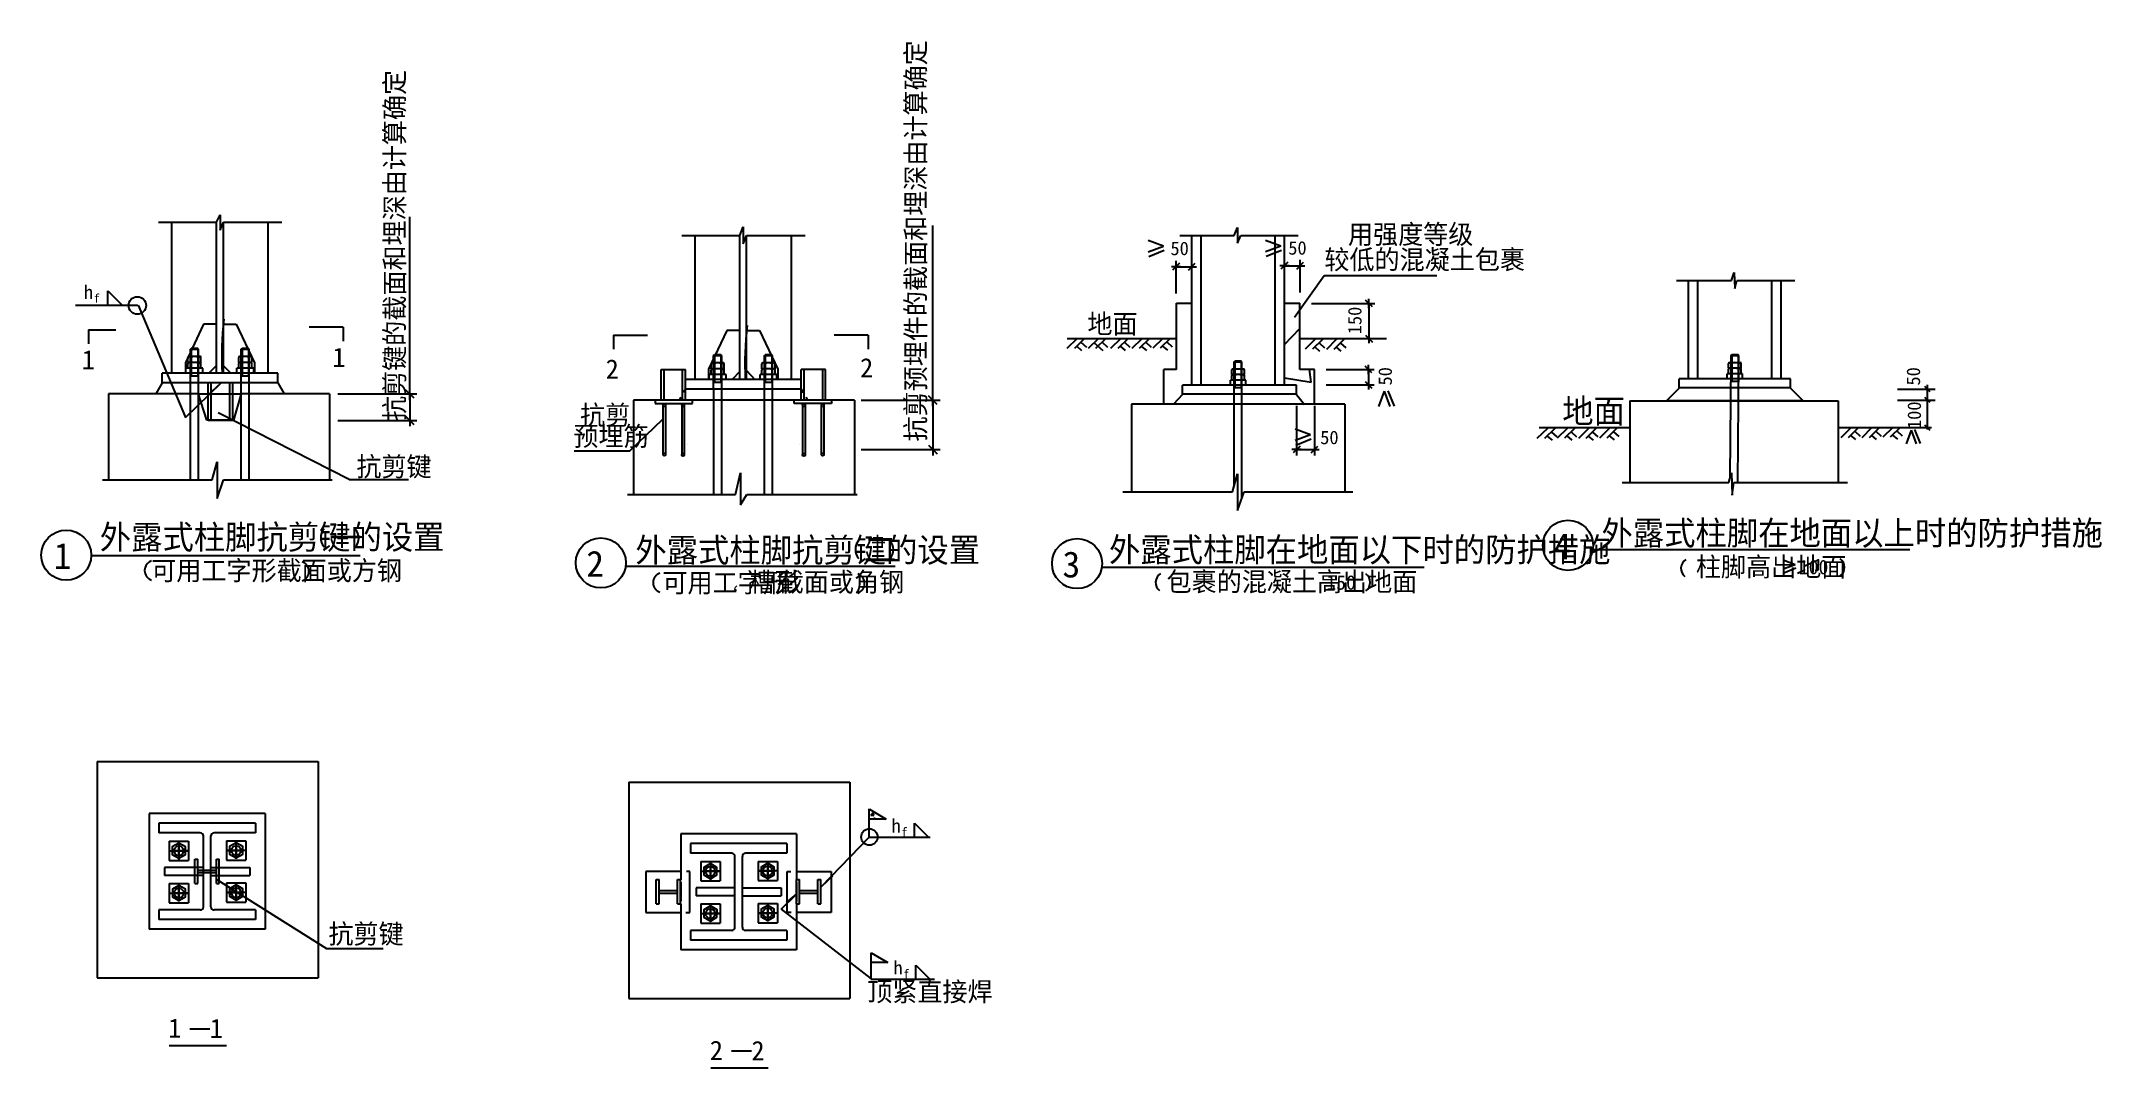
# Model space of a CAD drawing. Header units: metres. Extents: x -786 to 9898, y 6842 to 12164.
import ezdxf

# ---------------------------------------------------------------- set-up
doc = ezdxf.new("R2010")
doc.units = ezdxf.units.M
for name, color, linetype in [('BOR', 3, 'Continuous'), ('FRAMING', 2, 'Continuous'), ('HIDDEN', 3, 'Continuous'), ('Z', 4, 'Continuous')]:
    doc.layers.add(name, color=color, linetype=linetype)

# ---------------------------------------------------------------- blocks, each defined once
blk = doc.blocks.new('CC')
blk.add_line((-24.24, 0), (24.24, 0))
at = {"layer": 'FRAMING', "color": 6}
blk.add_line((-17.83, -17.83), (17.83, 17.83), dxfattribs=at)
blk = doc.blocks.new('LS')
for p, q in [((0.03, 45.45), (0.03, -38.92)), ((0.03, -49.37), (0.03, 18.78)), ((-43.41, -0.1), (40.97, -0.1)), ((45.9, -0.1), (-40.43, -0.1))]:
    blk.add_line(p, q)
at = {"layer": 'FRAMING'}
for p, q in [((-49.97, 49.9), (-49.97, -50.1)), ((50.03, 49.9), (-49.97, 49.9)), ((50.03, 49.9), (50.03, -50.1)), ((50.03, -50.1), (-49.97, -50.1))]:
    blk.add_line(p, q, dxfattribs=at)
blk.add_lwpolyline([(-38.75, -0.03), (-19.18, -34.1), (20.11, -34.2), (39.83, -0.22), (20.26, 33.85), (-19.02, 33.95)], close=True, dxfattribs=at)
blk.add_circle((0.03, -0.1), 25, dxfattribs=at)

msp = doc.modelspace()

# ---------------------------------------------------------------- hatches: boundary and pattern name
h = msp.add_hatch()
h.set_pattern_fill('AR-CONC', scale=10)
h.paths.add_polyline_path([(2709, 10302.52), (2709, 10357.76), (2708.85, 10357.76), (2708.85, 10359.52), (2562.13, 10359.52), (2529.29, 10302.52)])
h.paths.add_polyline_path([(2972.62, 10302.52), (2972.62, 10357.76), (2972.43, 10357.76), (2972.43, 10359.52), (2750.68, 10359.52), (2750.68, 10302.52)])
h.paths.add_polyline_path([(3195.7, 10302.52), (3162.87, 10359.52), (3014.12, 10359.52), (3014.12, 10302.52)])
h = msp.add_hatch()
h.set_pattern_fill('AR-CONC', scale=12.5)
h.paths.add_polyline_path([(5763.57, 10281.31), (5722.22, 10333.21), (5439.87, 10333.21), (5439.87, 10281.31)])
h.paths.add_polyline_path([(5399.87, 10281.31), (5399.87, 10333.21), (5131.71, 10333.21), (5084.57, 10281.31)])
at = {"layer": 'FRAMING'}
h = msp.add_hatch(dxfattribs=at)
h.set_pattern_fill('AR-CONC', scale=62.5)
h.paths.add_polyline_path([(-12, 10335.23), (-12, 10392.24), (-158.87, 10392.24), (-191.71, 10335.23)])
h.paths.add_polyline_path([(29.69, 10335.23), (80.23, 10335.23), (80.23, 10392.24), (29.69, 10392.24)])
h.paths.add_polyline_path([(70.62, 10231.24), (80.23, 10231.24), (80.23, 10335.23), (29.69, 10335.23), (29.69, 10296.68)])
h.paths.add_polyline_path([(251.62, 10287.21), (251.62, 10335.23), (206.02, 10335.23), (206.02, 10231.24), (216.85, 10231.24)])
h.paths.add_polyline_path([(206.02, 10392.24), (206.02, 10335.23), (251.62, 10335.23), (251.62, 10392.24)])
h.paths.add_polyline_path([(474.7, 10335.23), (441.87, 10392.24), (293.12, 10392.24), (293.12, 10335.23)])
h = msp.add_hatch(dxfattribs=at)
h.set_pattern_fill('AR-CONC', scale=62.5)
h.paths.add_polyline_path([(2700.85, 10302.52), (2700.85, 10359.52), (2553.97, 10359.52), (2521.14, 10302.52)])
h.paths.add_polyline_path([(2742.53, 10302.52), (2793.08, 10302.52), (2793.08, 10359.52), (2742.53, 10359.52)])
h.paths.add_polyline_path([(2742.53, 10229.61), (2771.38, 10198.52), (2793.08, 10198.52), (2793.08, 10302.52), (2742.53, 10302.52)])
h.paths.add_polyline_path([(2918.87, 10198.52), (2940.57, 10198.52), (2964.47, 10224.27), (2964.47, 10302.52), (2918.87, 10302.52)])
h.paths.add_polyline_path([(2918.87, 10359.52), (2918.87, 10302.52), (2964.47, 10302.52), (2964.47, 10359.52)])
h.paths.add_polyline_path([(3187.55, 10302.52), (3154.72, 10359.52), (3005.97, 10359.52), (3005.97, 10302.52)])
at = {"layer": 'Z'}
h = msp.add_hatch(dxfattribs=at)
h.set_pattern_fill('AR-CONC', scale=12.5)
h.paths.add_polyline_path([(5179.85, 10804.77), (5099.85, 10804.77), (5099.85, 10461.21), (5033.85, 10461.21), (5033.85, 10281.31), (5084.57, 10281.31), (5131.85, 10333.35), (5131.85, 10381.21), (5179.85, 10381.21)])
h = msp.add_hatch(dxfattribs=at)
h.set_pattern_fill('AR-CONC', scale=12.5)
h.paths.add_polyline_path([(5739.85, 10804.77), (5659.85, 10804.77), (5659.85, 10381.21), (5722.81, 10381.21), (5722.81, 10332.46), (5763.57, 10281.31), (5816.51, 10281.31), (5816.51, 10461.21), (5739.85, 10461.21)])
h = msp.add_hatch(dxfattribs=at)
h.set_pattern_fill('AR-CONC', scale=10)
h.paths.add_polyline_path([(-90.08, 10335.23), (-114.06, 10392.24), (-158.87, 10392.24), (-191.71, 10335.23)])
h.paths.add_polyline_path([(-12, 10335.23), (-12, 10390.48), (-12.15, 10390.48), (-12.15, 10392.24), (-114.06, 10392.24), (-90.08, 10335.23)])
h.paths.add_polyline_path([(29.69, 10335.96), (29.94, 10335.17), (80.23, 10335.17), (80.23, 10392.24), (29.69, 10392.24)])
h.paths.add_polyline_path([(80.23, 10327.75), (80.23, 10335.17), (29.94, 10335.17), (43.63, 10292.17)])
h.paths.add_polyline_path([(43.63, 10292.17), (73.04, 10199.83), (80.23, 10199.83), (80.23, 10327.75)])
h.paths.add_polyline_path([(95.23, 10345.37), (141.83, 10387.64), (146.56, 10392.24), (95.23, 10392.24)])
h.paths.add_polyline_path([(191.02, 10335.17), (191.02, 10392.24), (146.9, 10392.24), (141.83, 10387.64), (95.23, 10342.34), (95.23, 10335.17)])
h.paths.add_polyline_path([(191.02, 10335.17), (95.23, 10335.17), (95.23, 10199.83), (191.02, 10199.83)])
h.paths.add_polyline_path([(251.62, 10392.24), (206.02, 10392.24), (206.02, 10335.17), (251.62, 10335.17)])
h.paths.add_polyline_path([(251.62, 10334.06), (251.62, 10335.17), (206.02, 10335.17), (206.02, 10199.83), (213.22, 10199.83)])
h.paths.add_polyline_path([(474.7, 10335.23), (441.87, 10392.24), (293.12, 10392.24), (293.12, 10335.23)])
h = msp.add_hatch(dxfattribs=at)
h.set_pattern_fill('AR-CONC', scale=12.5)
h.paths.add_polyline_path([(7707.29, 10366.17), (7641.27, 10299.71), (7973.8, 10299.71), (7974.34, 10366.17)])
h.paths.add_polyline_path([(8014.38, 10366.17), (8013.87, 10299.71), (8348.77, 10299.71), (8282.68, 10366.17)])
h = msp.add_hatch(dxfattribs=at)
h.set_pattern_fill('AR-CONC', scale=12.5)
h.paths.add_polyline_path([(5399.87, 10281.31), (5399.87, 10333.21), (5131.71, 10333.21), (5084.57, 10281.31)])
h.paths.add_polyline_path([(5439.87, 10333.21), (5439.87, 10281.31), (5763.57, 10281.31), (5722.22, 10333.21)])
h = msp.add_hatch(dxfattribs=at)
h.set_pattern_fill('AR-CONC')
h.paths.add_polyline_path([(3508.17, 8131.61), (3595.02, 8131.61), (3508.17, 8181.9)])
h = msp.add_hatch(dxfattribs=at)
h.set_pattern_fill('AR-CONC')
h.paths.add_polyline_path([(3517.34, 7388.38), (3604.19, 7388.38), (3517.34, 7438.67)])

# ---------------------------------------------------------------- linework, layer by layer
for p, q in [((-177.82, 11225.44), (123.56, 11225.44)), ((123.56, 11225.44), (141.84, 11264.08)), ((141.84, 11264.08), (141.8, 11184.57)), ((141.8, 11184.57), (158.97, 11225.44)), ((158.97, 11225.44), (461.92, 11225.44)), ((1124.67, 10302.38), (1124.67, 11253.82)), ((2535.03, 11155.64), (2836.46, 11155.64)), ((2836.46, 11155.64), (2854.21, 11201.03)), ((2854.21, 11201.03), (2854.25, 11114.02)), ((2854.25, 11114.02), (2871.73, 11155.64)), ((2871.73, 11155.64), (3174.76, 11155.64)), ((3837.59, 10272.26), (3837.59, 11207.5)), ((5033.22, 11100.28), (4953.78, 11129.71)), ((5117.35, 11155.88), (5399.21, 11155.88)), ((5399.21, 11155.88), (5415.98, 11197.79)), ((5415.98, 11197.79), (5416.14, 11116.56)), ((5416.14, 11116.56), (5433.56, 11155.88)), ((5433.56, 11155.88), (5731.18, 11155.88)), ((5641.69, 11101.65), (5562.25, 11131.07)), ((5033.22, 11100.14), (4953.78, 11070.72)), ((4956.72, 11047.25), (5036.15, 11079.58)), ((5098.15, 10856.07), (5098.15, 11024.74)), ((5179.85, 10856.07), (5179.85, 11024.74)), ((5641.69, 11101.51), (5562.25, 11072.09)), ((5565.19, 11048.62), (5644.62, 11080.95)), ((5659.85, 10861.14), (5659.85, 11029.8)), ((5741.54, 10861.14), (5741.54, 11029.8)), ((5099.15, 10994.74), (5178.85, 10994.74)), ((5660.85, 10999.8), (5740.54, 10999.8)), ((5711.99, 10733.77), (5865.54, 10949.61)), ((5865.54, 10949.61), (6449.83, 10949.61)), ((7692.88, 10922.88), (7977.97, 10922.88)), ((7977.97, 10922.88), (7991.52, 10965.36)), ((7991.52, 10965.36), (7994.9, 10881.59)), ((7994.9, 10881.59), (8005.06, 10922.88)), ((8005.06, 10922.88), (8306.72, 10922.88)), ((-607.41, 10795.74), (-284.1, 10795.74)), ((-440.18, 10797.24), (-440.18, 10869.91)), ((-440.18, 10869.91), (-367.46, 10797.24)), ((-283.58, 10795.32), (-38.42, 10212.39)), ((5800.58, 10803.57), (6127.96, 10803.57)), ((6097.96, 10802.57), (6097.96, 10622.79)), ((5800.58, 10621.79), (6127.96, 10621.79)), ((-38.42, 10212.39), (146.97, 10392.64)), ((5876.01, 10462.06), (6125.72, 10462.06)), ((5876.01, 10382.26), (6125.72, 10382.26)), ((6095.72, 10461.06), (6095.72, 10383.26)), ((8993.18, 10381.66), (8993.18, 10151.31)), ((752.5, 10335.24), (1162.29, 10335.24)), ((1124.67, 10331.44), (1124.67, 10199.35)), ((3464.85, 10302.57), (3875.09, 10302.57)), ((3837.59, 10301.32), (3837.59, 10048.35)), ((5723.34, 10273.02), (5723.34, 10016.76)), ((5815.54, 10273.02), (5815.54, 10016.76)), ((6177.51, 10348.62), (6148.09, 10269.19)), ((6177.65, 10348.62), (6207.07, 10269.19)), ((6230.54, 10272.12), (6198.21, 10351.55)), ((8838.07, 10358.94), (9033.29, 10358.94)), ((8838.07, 10302.31), (9033.29, 10302.31)), ((810.84, 9891.77), (130.97, 10236.91)), ((752.38, 10198.1), (1162.17, 10198.1)), ((2266.19, 10040.36), (2435.82, 10201.8)), ((5795.18, 10123.25), (5715.74, 10152.68)), ((3464.85, 10047.1), (3875.09, 10047.1)), ((5795.18, 10123.11), (5715.74, 10093.69)), ((5718.68, 10070.22), (5798.11, 10102.55)), ((5724.34, 10046.76), (5814.54, 10046.76)), ((100.43, 9889.51), (126.2, 9982.51)), ((126.2, 9982.51), (126.2, 9792.83)), ((1977.12, 10040.36), (2266.19, 10040.36)), ((-468.21, 9889.51), (100.43, 9889.51)), ((126.2, 9792.83), (159.95, 9889.51)), ((159.95, 9889.51), (723.36, 9889.51)), ((810.84, 9891.77), (1119.09, 9891.77)), ((2813.28, 9814.36), (2839.04, 9926.77)), ((2839.04, 9926.77), (2839.04, 9760.11)), ((5391.2, 9828.32), (5416.96, 9921.32)), ((5416.96, 9921.32), (5416.96, 9731.63)), ((7411.74, 9875.13), (7963.62, 9875.13)), ((7963.62, 9875.13), (7977.17, 9925.9)), ((7977.17, 9925.9), (7980.56, 9810.82)), ((7980.56, 9810.82), (7990.72, 9875.13)), ((7990.72, 9875.13), (8580.07, 9875.13)), ((2253.93, 9814.36), (2813.28, 9814.36)), ((2839.04, 9760.11), (2872.8, 9814.36)), ((2872.8, 9814.36), (3445.51, 9814.36)), ((4822.55, 9828.32), (5391.2, 9828.32)), ((5416.96, 9731.63), (5450.72, 9828.32)), ((5450.72, 9828.32), (6014.13, 9828.32)), ((3507.39, 8036.87), (3507.39, 8183.51)), ((3508.17, 8181.9), (3595.02, 8131.61)), ((3595.02, 8131.61), (3508.17, 8131.61)), ((3507.39, 8036.87), (3257.31, 7780.82)), ((3507.39, 8036.87), (3823.25, 8036.87)), ((3742.44, 8109.51), (3815.16, 8036.84)), ((3742.44, 8036.84), (3742.44, 8109.51)), ((-118.61, 7967), (-36.49, 7967)), ((-113.29, 7967), (-19.16, 7967)), ((-72.08, 8010.47), (-72.08, 7926.05)), ((-72.08, 8002.8), (-72.08, 7918.39)), ((266.28, 7968.26), (172.15, 7968.26)), ((225.07, 8011.73), (225.07, 7927.31)), ((2683.68, 7906.71), (2683.68, 7820.34)), ((2980.82, 7907.97), (2980.82, 7821.6)), ((124.52, 7818.24), (692.74, 7460.06)), ((2637.14, 7860.82), (2719.26, 7860.82)), ((2638.11, 7860.82), (2722.52, 7860.82)), ((2642.46, 7860.82), (2736.59, 7860.82)), ((2732.97, 7860.82), (2664.79, 7860.82)), ((2683.68, 7904.28), (2683.68, 7819.87)), ((2683.68, 7817.36), (2683.68, 7901.77)), ((2683.68, 7896.62), (2683.68, 7812.2)), ((3022.03, 7862.08), (2927.9, 7862.08)), ((2935.25, 7862.08), (3019.66, 7862.08)), ((3030.11, 7862.08), (2961.93, 7862.08)), ((2980.82, 7905.54), (2980.82, 7821.13)), ((2980.82, 7818.62), (2980.82, 7903.03)), ((-118.39, 7747.55), (-36.27, 7747.55)), ((-113.07, 7747.55), (-18.94, 7747.55)), ((-71.86, 7711.75), (-71.86, 7796.16)), ((-71.86, 7704.08), (-71.86, 7788.5)), ((266.28, 7750.04), (172.15, 7750.04)), ((225.07, 7706.58), (225.07, 7791)), ((3050.11, 7663.62), (3129.78, 7741.84)), ((2637.36, 7641.36), (2719.48, 7641.36)), ((2638.32, 7641.36), (2722.74, 7641.36)), ((2642.68, 7641.36), (2736.81, 7641.36)), ((2733.18, 7641.36), (2665.01, 7641.36)), ((2683.89, 7605.56), (2683.89, 7689.98)), ((2683.89, 7687.25), (2683.89, 7600.88)), ((2683.89, 7597.9), (2683.89, 7682.31)), ((2683.89, 7597.9), (2683.89, 7682.31)), ((3022.03, 7643.86), (2927.9, 7643.86)), ((2935.25, 7643.86), (3019.66, 7643.86)), ((3030.11, 7643.86), (2961.93, 7643.86)), ((2980.82, 7689.75), (2980.82, 7603.38)), ((2980.82, 7600.4), (2980.82, 7684.81)), ((2980.82, 7600.4), (2980.82, 7684.81)), ((3050.11, 7663.62), (3517.34, 7302.54)), ((692.74, 7460.06), (986.95, 7460.06)), ((3517.34, 7302.54), (3517.34, 7438.67)), ((3517.34, 7438.67), (3604.19, 7388.38)), ((3604.19, 7388.38), (3517.34, 7388.38)), ((3749.08, 7301.6), (3749.08, 7374.27)), ((3749.08, 7374.27), (3821.8, 7301.6)), ((3515.13, 7301.63), (3845.9, 7301.63))]:
    msp.add_line(p, q)
for points in [[(79.42, 10331.02), (146.45, 10391.83)], [(8978.91, 10375.62), (9006.33, 10348.21)], [(8978.91, 10318.99), (9006.33, 10291.58)], [(8979.33, 10174.53), (9006.75, 10147.12)], [(3317.58, 7834.6), (3257.31, 7780)], [(3078.14, 7699.22), (3129.81, 7741.42)]]:
    msp.add_lwpolyline(points)
for centre, radius in [((-287.37, 10793.58), 45.19), ((3508.22, 8038.2), 42.54)]:
    msp.add_circle(centre, radius)
for centre, radius, start, end in [((1912.7, 10527.01), 1762.77, 173.64, 182.75), ((4625.55, 10494.29), 1762.77, 173.64, 182.75), ((-197.22, 9419.65), 52.3, 109, 251), ((549.52, 9415.5), 52.3, 289, 71), ((2439.22, 9356.6), 52.3, 109, 251), ((3430.89, 9352.45), 52.3, 289, 71)]:
    msp.add_arc(centre, radius, start, end)
at = {"layer": 'BOR'}
for centre in [(-655.9, 9499.46), (7130.09, 9550.08), (2115.62, 9459.07), (4584.88, 9455.62)]:
    msp.add_circle(centre, 129.85, dxfattribs=at)
at = {"layer": 'FRAMING'}
for p, q in [((-108.85, 10442.26), (-108.85, 11225.44)), ((391.4, 10442.26), (391.4, 11225.44)), ((2604, 10409.55), (2604, 11155.64)), ((3104.25, 10409.55), (3104.25, 11155.64)), ((5179.85, 10381.21), (5179.85, 11156.88)), ((5228.01, 10381.21), (5228.01, 11156.88)), ((5611.69, 10381.21), (5611.69, 11156.88)), ((5659.85, 10381.21), (5659.85, 11156.88)), ((7755.38, 10414.17), (7755.38, 10923.88)), ((7803.54, 10414.17), (7803.54, 10923.88)), ((8187.22, 10414.17), (8187.22, 10923.88)), ((8235.38, 10414.17), (8235.38, 10923.88)), ((5099.85, 10804.77), (5179.85, 10804.77)), ((5099.85, 10461.21), (5099.85, 10804.77)), ((5659.85, 10804.77), (5739.85, 10804.77)), ((5739.85, 10461.21), (5739.85, 10804.77)), ((158.97, 10442.26), (158.97, 10696.36)), ((158.97, 10696.36), (225.81, 10696.36)), ((225.81, 10696.36), (319.8, 10496.39)), ((-540.67, 10666.53), (-540.67, 10595.36)), ((-540.67, 10666.53), (-399.3, 10666.53)), ((780.62, 10681.91), (603.88, 10681.91)), ((780.62, 10681.91), (780.62, 10609.26)), ((2181.06, 10640.08), (2357.8, 10640.08)), ((2181.06, 10640.08), (2181.06, 10567.43)), ((2871.81, 10409.55), (2871.81, 10663.65)), ((2871.81, 10663.65), (2938.66, 10663.65)), ((2938.66, 10663.65), (3032.64, 10463.67)), ((3502.15, 10640.08), (3325.41, 10640.08)), ((3502.15, 10640.08), (3502.15, 10567.43)), ((4533.01, 10623.02), (5099.85, 10623.02)), ((5739.85, 10623.02), (6189.77, 10623.02)), ((158.92, 10481.2), (198.04, 10442.12)), ((238.23, 10498.43), (238.23, 10523.45)), ((306.15, 10498.43), (238.23, 10498.43)), ((238.23, 10468.44), (238.23, 10493.45)), ((301.14, 10528.45), (243.23, 10528.45)), ((301.14, 10498.45), (243.23, 10498.45)), ((251.18, 10567.24), (255.36, 10570.48)), ((251.18, 10567.24), (293.2, 10567.24)), ((251.44, 10528.64), (251.44, 10567.65)), ((289.14, 10570.48), (255.36, 10570.48)), ((293.2, 10567.24), (289.14, 10570.48)), ((293.12, 10528.64), (293.12, 10567.65)), ((306.15, 10498.43), (306.15, 10523.45)), ((306.15, 10468.82), (306.15, 10493.45)), ((319.8, 10496.39), (319.8, 10442.36)), ((2951.08, 10465.72), (2951.08, 10490.73)), ((3013.99, 10495.73), (2956.08, 10495.73)), ((2964.03, 10534.53), (2968.2, 10537.77)), ((2964.03, 10534.53), (3006.04, 10534.53)), ((2964.28, 10495.93), (2964.28, 10534.93)), ((3001.99, 10537.77), (2968.2, 10537.77)), ((3006.04, 10534.53), (3001.99, 10537.77)), ((3005.97, 10495.93), (3005.97, 10534.93)), ((3018.99, 10465.72), (3018.99, 10490.73)), ((5399.63, 10501.38), (5403.63, 10504.48)), ((5399.63, 10501.38), (5439.94, 10501.38)), ((5399.87, 10464.34), (5399.87, 10501.76)), ((5436.05, 10504.48), (5403.63, 10504.48)), ((5439.94, 10501.38), (5436.05, 10504.48)), ((5439.87, 10464.34), (5439.87, 10501.76)), ((7962.74, 10468.32), (7962.74, 10492.32)), ((8023.1, 10497.12), (7967.54, 10497.12)), ((7975.16, 10534.34), (7979.17, 10537.45)), ((7975.16, 10534.34), (8015.47, 10534.34)), ((7975.4, 10497.3), (7975.4, 10534.73)), ((8011.58, 10537.45), (7979.17, 10537.45)), ((8015.47, 10534.34), (8011.58, 10537.45)), ((8015.4, 10497.3), (8015.4, 10534.73)), ((8027.9, 10468.32), (8027.9, 10492.32)), ((-158.87, 10392.24), (-191.71, 10335.23)), ((-158.87, 10392.24), (-158.87, 10442.26)), ((441.43, 10442.26), (-158.87, 10442.26)), ((441.43, 10392.24), (-158.87, 10392.24)), ((80.23, 10199.83), (80.23, 10392.24)), ((95.23, 10199.83), (95.23, 10392.24)), ((191.02, 10392.24), (191.02, 10199.83)), ((206.02, 10392.24), (206.02, 10199.83)), ((228.37, 10442.26), (228.37, 10468.82)), ((316.01, 10468.82), (228.37, 10468.82)), ((316.01, 10442.26), (316.01, 10468.82)), ((441.43, 10392.24), (441.43, 10442.26)), ((441.87, 10392.24), (474.7, 10335.23)), ((2428.85, 10462.23), (2554.99, 10462.23)), ((2428.85, 10302.21), (2428.85, 10462.23)), ((2443.85, 10302.21), (2443.85, 10462.23)), ((2539.99, 10303.02), (2539.99, 10462.23)), ((2554.99, 10302.21), (2554.99, 10462.23)), ((3155.01, 10409.55), (2554.99, 10409.55)), ((2871.4, 10455.92), (2914.42, 10409.5)), ((2941.21, 10409.55), (2941.21, 10436.11)), ((3028.86, 10436.11), (2941.21, 10436.11)), ((3018.99, 10465.72), (2951.08, 10465.72)), ((2951.08, 10435.72), (2951.08, 10460.73)), ((3013.99, 10465.74), (2956.08, 10465.74)), ((3018.99, 10436.11), (3018.99, 10460.73)), ((3028.86, 10409.55), (3028.86, 10436.11)), ((3032.64, 10463.67), (3032.64, 10409.65)), ((3281.15, 10462.23), (3155.01, 10462.23)), ((3155.01, 10302.21), (3155.01, 10462.23)), ((3170.01, 10303.02), (3170.01, 10462.23)), ((3266.15, 10302.21), (3266.15, 10462.23)), ((3281.15, 10302.21), (3281.15, 10462.23)), ((5099.85, 10461.21), (5033.85, 10461.21)), ((5033.85, 10281.31), (5033.85, 10461.21)), ((5722.81, 10381.21), (5131.85, 10381.21)), ((5131.85, 10333.21), (5131.85, 10381.21)), ((5460.16, 10406.94), (5379.91, 10406.94)), ((5379.91, 10381.21), (5379.91, 10406.94)), ((5387.2, 10435.35), (5387.2, 10459.35)), ((5452.37, 10435.35), (5387.2, 10435.35)), ((5387.2, 10406.57), (5387.2, 10430.57)), ((5447.57, 10464.15), (5392, 10464.15)), ((5447.57, 10435.37), (5392, 10435.37)), ((5452.37, 10435.35), (5452.37, 10459.35)), ((5452.37, 10406.57), (5452.37, 10430.57)), ((5460.16, 10381.21), (5460.16, 10406.94)), ((5722.81, 10333.21), (5722.81, 10381.21)), ((5816.51, 10461.21), (5739.85, 10461.21)), ((5816.51, 10281.31), (5816.51, 10461.21)), ((7706.78, 10365.65), (7641.27, 10299.71)), ((8283.38, 10414.17), (7707.38, 10414.17)), ((7707.38, 10366.17), (7707.38, 10414.17)), ((8283.38, 10366.17), (7707.38, 10366.17)), ((8035.69, 10439.9), (7955.44, 10439.9)), ((7955.44, 10414.17), (7955.44, 10439.9)), ((8027.9, 10468.32), (7962.74, 10468.32)), ((7962.74, 10439.53), (7962.74, 10463.53)), ((8023.1, 10468.33), (7967.54, 10468.33)), ((8027.9, 10439.53), (8027.9, 10463.53)), ((8035.69, 10414.17), (8035.69, 10439.9)), ((8283.2, 10365.65), (8348.77, 10299.71)), ((8283.38, 10366.17), (8283.38, 10414.17)), ((1147.65, 10312.46), (1103.06, 10357.05)), ((2397.94, 10302.34), (2397.94, 10284.68)), ((2397.94, 10284.68), (2591.21, 10284.68)), ((2438.01, 10277.31), (2438.01, 10019.77)), ((2451.2, 10277.3), (2451.2, 10019.07)), ((2535.06, 10277.31), (2535.06, 10019.77)), ((2548.25, 10277.3), (2548.25, 10019.07)), ((3155.01, 10359.52), (2553.97, 10359.52)), ((2591.21, 10284.68), (2591.21, 10302.21)), ((3118.79, 10284.68), (3118.79, 10302.21)), ((3312.06, 10284.68), (3118.79, 10284.68)), ((3161.75, 10277.3), (3161.75, 10019.07)), ((3174.94, 10277.31), (3174.94, 10019.77)), ((3258.8, 10277.3), (3258.8, 10019.07)), ((3271.99, 10277.31), (3271.99, 10019.77)), ((3312.06, 10302.34), (3312.06, 10284.68)), ((3859.88, 10280.27), (3815.29, 10324.86)), ((5973.62, 10281.31), (4867.19, 10281.31)), ((4867.19, 10281.31), (4867.19, 9828.32)), ((5131.24, 10332.69), (5084.57, 10281.31)), ((5722.81, 10333.21), (5131.85, 10333.21)), ((5722.63, 10332.69), (5764.49, 10280.16)), ((5973.62, 10281.31), (5973.62, 9828.32)), ((7450.66, 10299.66), (8531.11, 10299.66)), ((7450.66, 10299.66), (7450.66, 9875.13)), ((8348.77, 10299.71), (7641.27, 10299.71)), ((8531.11, 10299.66), (8531.11, 9875.13)), ((80.41, 10199.83), (206.38, 10199.83)), ((6979.84, 10161.53), (7450.66, 10161.53)), ((8531.11, 10161.53), (9015.33, 10161.53)), ((8957.04, 10078.92), (8927.94, 10150.41)), ((8909.31, 10147.77), (8882.83, 10076.28)), ((8909.44, 10147.77), (8935.92, 10076.28)), ((7258.25, 9529.22), (8902.79, 9529.22)), ((-526.05, 9497.83), (867.55, 9497.83)), ((2244.3, 9441.64), (3641.34, 9441.64)), ((4713.42, 9437.19), (6383.72, 9437.19)), ((8308.19, 9449.87), (8246.14, 9472.86)), ((8308.62, 9449.76), (8246.57, 9426.77)), ((8248.86, 9408.44), (8310.92, 9433.7)), ((374.63, 8160.27), (-225.67, 8160.27)), ((-225.67, 8160.27), (-225.67, 7559.97)), ((374.63, 8160.27), (374.63, 7559.97)), ((-175.65, 8110.24), (-175.65, 8060.22)), ((324.6, 8110.24), (-175.65, 8110.24)), ((38.55, 8060.22), (-175.65, 8060.22)), ((55.23, 7676.69), (55.23, 8043.54)), ((93.73, 7676.69), (93.73, 8043.54)), ((324.6, 8060.22), (110.41, 8060.22)), ((324.6, 8110.24), (324.6, 8060.22)), ((3130.38, 8054.09), (2530.08, 8054.09)), ((2530.08, 8054.09), (2530.08, 7816.67)), ((3130.38, 8054.09), (3130.38, 7817.19)), ((2580.11, 8004.06), (2580.11, 7954.04)), ((3080.36, 8004.06), (2580.11, 8004.06)), ((2794.3, 7954.04), (2580.11, 7954.04)), ((2633.65, 7910.85), (2733.7, 7910.85)), ((2633.65, 7910.85), (2633.65, 7810.8)), ((2733.7, 7910.85), (2733.7, 7810.8)), ((2810.98, 7570.51), (2810.98, 7937.36)), ((2849.48, 7570.51), (2849.48, 7937.36)), ((3080.36, 7954.04), (2866.16, 7954.04)), ((2930.79, 7912.11), (3030.84, 7912.11)), ((2930.79, 7912.11), (2930.79, 7812.06)), ((3030.84, 7912.11), (3030.84, 7812.06)), ((3080.36, 8004.06), (3080.36, 7954.04)), ((-146.1, 7880.96), (-146.1, 7839.28)), ((55.23, 7880.96), (-146.1, 7880.96)), ((55.23, 7839.28), (-146.1, 7839.28)), ((93.73, 7880.96), (295.06, 7880.96)), ((93.73, 7839.28), (295.06, 7839.28)), ((295.06, 7880.96), (295.06, 7839.28)), ((2528.51, 7860.1), (2349.71, 7860.1)), ((2349.71, 7860.1), (2349.71, 7647.51)), ((2402.81, 7817.15), (2417.81, 7817.15)), ((2402.81, 7691.63), (2402.81, 7817.15)), ((2417.81, 7691.63), (2417.81, 7817.15)), ((2513.95, 7817.15), (2528.95, 7817.15)), ((2513.95, 7691.63), (2513.95, 7817.15)), ((2528.95, 7691.63), (2528.95, 7817.15)), ((2633.65, 7810.8), (2733.7, 7810.8)), ((2930.79, 7812.06), (3030.84, 7812.06)), ((3130.1, 7817.15), (3145.1, 7817.15)), ((3130.1, 7691.63), (3130.1, 7817.15)), ((3130.78, 7860.1), (3309.57, 7860.1)), ((3145.1, 7691.63), (3145.1, 7817.15)), ((3241.24, 7817.15), (3256.24, 7817.15)), ((3241.24, 7691.63), (3241.24, 7817.15)), ((3256.24, 7691.63), (3256.24, 7817.15)), ((3309.57, 7860.1), (3309.57, 7647.51)), ((2418.07, 7760.6), (2513.49, 7760.6)), ((2418.07, 7747.49), (2513.49, 7747.49)), ((2609.65, 7774.78), (2609.65, 7733.09)), ((2810.98, 7774.78), (2609.65, 7774.78)), ((2810.98, 7733.09), (2609.65, 7733.09)), ((2849.48, 7774.78), (3050.81, 7774.78)), ((2849.48, 7733.09), (3050.81, 7733.09)), ((2930.79, 7693.88), (3030.84, 7693.88)), ((2930.79, 7693.88), (2930.79, 7593.83)), ((3030.84, 7693.88), (3030.84, 7593.83)), ((3050.81, 7774.78), (3050.81, 7733.09)), ((3130.38, 7692.32), (3130.38, 7453.79)), ((3145.36, 7760.6), (3240.78, 7760.6)), ((3145.36, 7747.49), (3240.78, 7747.49)), ((-175.65, 7660.02), (-175.65, 7609.99)), ((38.55, 7660.02), (-175.65, 7660.02)), ((324.6, 7609.99), (-175.65, 7609.99)), ((324.6, 7660.02), (110.41, 7660.02)), ((324.6, 7660.02), (324.6, 7609.99)), ((2349.71, 7647.51), (2528.51, 7647.51)), ((2402.81, 7691.63), (2417.81, 7691.63)), ((2513.95, 7691.63), (2528.95, 7691.63)), ((2530.08, 7691.59), (2530.08, 7453.79)), ((2633.87, 7691.39), (2733.92, 7691.39)), ((2633.87, 7691.39), (2633.87, 7591.34)), ((2633.87, 7591.34), (2733.92, 7591.34)), ((2733.92, 7691.39), (2733.92, 7591.34)), ((2930.79, 7593.83), (3030.84, 7593.83)), ((3130.1, 7691.63), (3145.1, 7691.63)), ((3309.57, 7647.51), (3130.78, 7647.51)), ((3241.24, 7691.63), (3256.24, 7691.63)), ((374.63, 7559.97), (-225.67, 7559.97)), ((2580.11, 7553.84), (2580.11, 7503.81)), ((2794.3, 7553.84), (2580.11, 7553.84)), ((3080.36, 7503.81), (2580.11, 7503.81)), ((3080.36, 7553.84), (2866.16, 7553.84)), ((3080.36, 7553.84), (3080.36, 7503.81)), ((3130.38, 7453.79), (2530.08, 7453.79)), ((-121.74, 6956.95), (174.79, 6956.95)), ((-117.29, 6956.95), (175.17, 6956.95)), ((2686.68, 6841.98), (2983.21, 6841.98)), ((2691.14, 6841.98), (2983.59, 6841.98))]:
    msp.add_line(p, q, dxfattribs=at)
for points in [[(2683.61, 7822.02), (2717.7, 7841.59), (2717.79, 7880.9), (2683.79, 7900.64), (2649.7, 7881.06), (2649.61, 7841.75)], [(2980.75, 7823.28), (3014.84, 7842.85), (3014.93, 7882.16), (2980.93, 7901.9), (2946.85, 7882.32), (2946.76, 7843.01)], [(2683.83, 7602.56), (2717.91, 7622.14), (2718.01, 7661.44), (2684.01, 7681.18), (2649.92, 7661.6), (2649.83, 7622.3)], [(2980.75, 7605.06), (3014.84, 7624.63), (3014.93, 7663.94), (2980.93, 7683.68), (2946.85, 7664.1), (2946.76, 7624.79)]]:
    msp.add_lwpolyline(points, close=True, dxfattribs=at)
for centre, radius in [((2444.55, 10277.27), 6.58), ((2541.59, 10277.27), 6.58), ((3168.41, 10277.27), 6.58), ((3265.46, 10277.27), 6.58), ((2444.6, 10020.83), 6.59), ((2541.65, 10019.53), 6.59), ((3168.35, 10019.53), 6.59), ((3265.4, 10020.83), 6.59), ((2683.68, 7860.82), 25.01), ((2980.82, 7862.08), 25.01), ((2683.89, 7641.36), 25.01), ((2980.82, 7643.86), 25.01)]:
    msp.add_circle(centre, radius, dxfattribs=at)
for centre, radius, start, end in [((243.23, 10523.45), 5, 90, 180), ((243.23, 10493.45), 5, 90, 180), ((244.67, 10521.32), 7.3, 25.52, 150.4), ((244.67, 10491.32), 7.3, 25.52, 150.4), ((271.76, 10480.79), 47.83, 63.35, 115.39), ((271.76, 10450.8), 47.83, 63.35, 115.39), ((299.75, 10521.87), 6.74, 18.39, 165.69), ((299.75, 10491.87), 6.74, 18.39, 165.69), ((301.14, 10523.45), 5, 0, 90), ((301.14, 10493.45), 5, 0, 90), ((2956.08, 10490.73), 5, 90, 180), ((2957.51, 10488.6), 7.3, 25.52, 150.4), ((2984.61, 10448.08), 47.83, 63.35, 115.39), ((3012.59, 10489.15), 6.74, 18.39, 165.69), ((3013.99, 10490.73), 5, 0, 90), ((7967.54, 10492.32), 4.8, 90, 180), ((7968.91, 10490.27), 7, 25.52, 150.4), ((7994.91, 10451.39), 45.89, 63.35, 115.39), ((8021.76, 10490.8), 6.47, 18.39, 165.69), ((8023.1, 10492.32), 4.8, 0, 90), ((2956.08, 10460.73), 5, 90, 180), ((2957.51, 10458.6), 7.3, 25.52, 150.4), ((2984.61, 10418.08), 47.83, 63.35, 115.39), ((3012.59, 10459.16), 6.74, 18.39, 165.69), ((3013.99, 10460.73), 5, 0, 90), ((5392, 10459.35), 4.8, 90, 180), ((5392, 10430.57), 4.8, 90, 180), ((5393.37, 10457.31), 7, 25.52, 150.4), ((5393.37, 10428.52), 7, 25.52, 150.4), ((5419.37, 10418.42), 45.89, 63.35, 115.39), ((5419.37, 10389.64), 45.89, 63.35, 115.39), ((5446.23, 10457.84), 6.47, 18.39, 165.69), ((5446.23, 10429.06), 6.47, 18.39, 165.69), ((5447.57, 10459.35), 4.8, 0, 90), ((5447.57, 10430.57), 4.8, 0, 90), ((7967.54, 10463.53), 4.8, 90, 180), ((7968.91, 10461.49), 7, 25.52, 150.4), ((7994.91, 10422.61), 45.89, 63.35, 115.39), ((8021.76, 10462.02), 6.47, 18.39, 165.69), ((8023.1, 10463.53), 4.8, 0, 90), ((38.55, 8043.54), 16.68, 360, 90), ((110.41, 8043.54), 16.68, 90, 180), ((2794.3, 7937.36), 16.68, 360, 90), ((2866.16, 7937.36), 16.68, 90, 180), ((38.55, 7676.69), 16.68, 270, 360), ((110.41, 7676.69), 16.68, 180, 270), ((2794.3, 7570.51), 16.68, 270, 360), ((2866.16, 7570.51), 16.68, 180, 270)]:
    msp.add_arc(centre, radius, start, end, dxfattribs=at)
at = {"layer": 'HIDDEN'}
for p, q in [((123.59, 10442.26), (123.59, 11225.44)), ((158.97, 10696.49), (158.97, 11225.44)), ((2836.44, 10409.55), (2836.44, 11155.64)), ((2871.81, 10663.77), (2871.81, 11155.64)), ((55.85, 10696.36), (-38.13, 10496.39)), ((122.1, 10696.36), (55.85, 10696.36)), ((2768.7, 10663.65), (2674.71, 10463.67)), ((2834.95, 10663.65), (2768.7, 10663.65)), ((-38.13, 10496.39), (-38.13, 10442.36)), ((-25.35, 10498.43), (-25.35, 10523.45)), ((42.56, 10498.43), (-25.35, 10498.43)), ((-25.35, 10468.82), (-25.35, 10493.45)), ((37.56, 10528.45), (-20.35, 10528.45)), ((37.56, 10498.45), (-20.35, 10498.45)), ((-12.4, 10567.24), (-8.22, 10570.48)), ((-12.4, 10567.24), (29.61, 10567.24)), ((-12.15, 10528.64), (-12.15, 10567.65)), ((-12.15, 10390.48), (-12.15, 10528.64)), ((-8.23, 10567.65), (-8.23, 10429.21)), ((25.56, 10570.48), (-8.22, 10570.48)), ((29.61, 10567.24), (25.56, 10570.48)), ((25.56, 10567.65), (25.56, 10429.21)), ((29.54, 10528.64), (29.54, 10567.65)), ((29.54, 10390.48), (29.54, 10528.64)), ((42.56, 10498.43), (42.56, 10523.45)), ((42.56, 10468.82), (42.56, 10493.45)), ((123.59, 10482.25), (83.42, 10442.12)), ((251.44, 10390.48), (251.44, 10528.64)), ((255.35, 10567.65), (255.35, 10429.21)), ((289.15, 10567.65), (289.15, 10429.21)), ((293.12, 10392.24), (293.12, 10528.64)), ((2687.5, 10465.72), (2687.5, 10490.73)), ((2750.41, 10495.73), (2692.5, 10495.73)), ((2700.45, 10534.53), (2704.62, 10537.77)), ((2700.45, 10534.53), (2742.46, 10534.53)), ((2700.7, 10495.93), (2700.7, 10534.93)), ((2700.7, 10357.76), (2700.7, 10495.93)), ((2738.41, 10537.77), (2704.62, 10537.77)), ((2704.62, 10534.93), (2704.62, 10396.49)), ((2742.46, 10534.53), (2738.41, 10537.77)), ((2738.41, 10534.93), (2738.41, 10396.49)), ((2742.39, 10495.93), (2742.39, 10534.93)), ((2742.39, 10357.76), (2742.39, 10495.93)), ((2755.41, 10465.72), (2755.41, 10490.73)), ((2964.28, 10357.76), (2964.28, 10495.93)), ((2968.2, 10534.93), (2968.2, 10396.49)), ((3001.99, 10534.93), (3001.99, 10396.49)), ((3005.97, 10359.52), (3005.97, 10495.93)), ((5403.63, 10501.76), (5403.63, 10368.7)), ((5436.05, 10501.76), (5436.05, 10368.7)), ((7970.57, 9901.14), (7975.4, 10497.3)), ((7979.16, 10534.73), (7979.16, 10401.66)), ((8010.57, 9875.13), (8015.4, 10497.3)), ((8011.59, 10534.73), (8011.59, 10401.66)), ((-35.21, 10442.26), (-35.21, 10468.82)), ((52.43, 10468.82), (-35.21, 10468.82)), ((-12.4, 10429.21), (29.63, 10429.21)), ((-12, 9889.51), (-12, 10392.24)), ((29.69, 9889.51), (29.69, 10392.24)), ((52.43, 10442.26), (52.43, 10468.82)), ((251.18, 10429.21), (293.21, 10429.21)), ((251.62, 9889.51), (251.62, 10392.24)), ((293.12, 9889.51), (293.12, 10392.24)), ((2674.71, 10463.67), (2674.71, 10409.65)), ((2765.28, 10436.11), (2677.63, 10436.11)), ((2677.63, 10409.55), (2677.63, 10436.11)), ((2755.41, 10465.72), (2687.5, 10465.72)), ((2687.5, 10436.11), (2687.5, 10460.73)), ((2750.41, 10465.74), (2692.5, 10465.74)), ((2700.45, 10396.49), (2742.48, 10396.49)), ((2755.41, 10436.11), (2755.41, 10460.73)), ((2765.28, 10409.55), (2765.28, 10436.11)), ((2836.44, 10451.61), (2797.41, 10409.5)), ((2964.03, 10396.49), (3006.06, 10396.49)), ((5399.63, 10368.7), (5439.96, 10368.7)), ((5399.87, 9859.62), (5399.87, 10464.34)), ((5439.87, 9797.25), (5439.87, 10464.34)), ((7975.16, 10401.66), (8015.49, 10401.66)), ((73.04, 10199.83), (28.85, 10338.6)), ((29.83, 10335.17), (251.53, 10335.17)), ((213.22, 10199.83), (252.57, 10337.39)), ((2531.14, 10318.43), (2521.98, 10302.52)), ((2555.29, 10360.34), (2545.1, 10342.67)), ((2700.85, 9814.36), (2700.85, 10359.52)), ((2742.53, 9814.36), (2742.53, 10359.52)), ((2964.47, 9814.36), (2964.47, 10359.52)), ((3005.97, 9814.36), (3005.97, 10359.52)), ((3154.72, 10360.34), (3164.9, 10342.67)), ((3178.86, 10318.43), (3188.02, 10302.52)), ((213.22, 10199.83), (73.04, 10199.83)), ((2564.41, 10073.13), (2564.41, 10073.08)), ((3145.59, 10073.13), (3145.59, 10073.08)), ((11.33, 7797.82), (11.33, 7923.33)), ((11.33, 7923.33), (26.33, 7923.33)), ((26.33, 7797.82), (26.33, 7923.33)), ((122.47, 7797.82), (122.47, 7923.33)), ((122.47, 7923.33), (137.47, 7923.33)), ((137.47, 7797.82), (137.47, 7923.33)), ((26.59, 7866.79), (122.02, 7866.79)), ((26.59, 7853.68), (122.02, 7853.68)), ((2530.08, 7803.6), (2530.08, 7705.59)), ((2577.81, 7860.1), (2559.03, 7860.1)), ((2577.81, 7647.51), (2577.81, 7860.1)), ((3081.47, 7860.1), (3100.26, 7860.1)), ((3081.47, 7647.51), (3081.47, 7860.1)), ((3130.38, 7817.56), (3130.38, 7817.24)), ((3130.38, 7804.46), (3130.38, 7703.67)), ((11.33, 7797.82), (26.33, 7797.82)), ((122.47, 7797.82), (137.47, 7797.82)), ((2556.59, 7647.51), (2577.81, 7647.51)), ((3102.7, 7647.51), (3081.47, 7647.51)), ((3130.38, 7691.88), (3130.38, 7691.83))]:
    msp.add_line(p, q, dxfattribs=at)
for centre, radius, start, end in [((-20.35, 10523.45), 5, 90, 180), ((-20.35, 10493.45), 5, 90, 180), ((-18.92, 10521.32), 7.3, 25.52, 150.4), ((-18.92, 10491.32), 7.3, 25.52, 150.4), ((8.18, 10480.79), 47.83, 63.35, 115.39), ((8.18, 10450.8), 47.83, 63.35, 115.39), ((36.17, 10521.87), 6.74, 18.39, 165.69), ((36.17, 10491.87), 6.74, 18.39, 165.69), ((37.56, 10523.45), 5, 0, 90), ((37.56, 10493.45), 5, 0, 90), ((2692.5, 10490.73), 5, 90, 180), ((2693.93, 10488.6), 7.3, 25.52, 150.4), ((2721.03, 10448.08), 47.83, 63.35, 115.39), ((2749.01, 10489.15), 6.74, 18.39, 165.69), ((2750.41, 10490.73), 5, 0, 90), ((2692.5, 10460.73), 5, 90, 180), ((2693.93, 10458.6), 7.3, 25.52, 150.4), ((2721.03, 10418.08), 47.83, 63.35, 115.39), ((2749.01, 10459.16), 6.74, 18.39, 165.69), ((2750.41, 10460.73), 5, 0, 90)]:
    msp.add_arc(centre, radius, start, end, dxfattribs=at)
at = {"layer": 'Z'}
for p, q in [((4584.96, 10623.02), (4532.37, 10570.49)), ((4621.94, 10621.53), (4570.85, 10570.49)), ((4582.99, 10582.43), (4607.67, 10560.68)), ((4604.77, 10603.46), (4633.07, 10578.08)), ((4696.04, 10623.02), (4642.72, 10569.76)), ((4672.8, 10599.81), (4718.02, 10559.95)), ((4734.52, 10623.02), (4681.2, 10569.76)), ((4715.12, 10602.73), (4743.42, 10577.35)), ((4810.92, 10623.02), (4758.33, 10570.49)), ((4849.4, 10623.02), (4796.81, 10570.49)), ((4808.94, 10582.43), (4833.63, 10560.68)), ((4830.73, 10603.46), (4859.03, 10578.08)), ((4922, 10623.02), (4868.68, 10569.76)), ((4960.47, 10623.02), (4907.16, 10569.76)), ((4919.29, 10581.71), (4943.98, 10559.95)), ((4941.08, 10602.73), (4969.38, 10577.35)), ((5029.26, 10623.02), (4977.73, 10571.55)), ((5067.73, 10623.02), (5016.21, 10571.55)), ((5028.34, 10583.49), (5053.03, 10561.74)), ((5050.12, 10604.52), (5078.43, 10579.14)), ((5818.4, 10617.85), (5767.3, 10566.81)), ((5856.87, 10617.85), (5805.78, 10566.81)), ((5817.92, 10578.76), (5842.6, 10557)), ((5839.7, 10599.78), (5868, 10574.4)), ((5928.75, 10617.12), (5877.65, 10566.09)), ((5967.22, 10617.12), (5916.13, 10566.09)), ((5928.27, 10578.03), (5952.95, 10556.27)), ((5950.05, 10599.05), (5978.35, 10573.67)), ((-436.86, 10335.23), (-436.86, 9889.51)), ((29.69, 10335.23), (-436.86, 10335.23)), ((708.44, 10335.23), (251.62, 10335.23)), ((708.44, 10335.23), (708.44, 9889.51)), ((3430.59, 10302.52), (2285.29, 10302.52)), ((2285.29, 10302.52), (2285.29, 9814.36)), ((3430.59, 10302.52), (3430.59, 9814.36)), ((7023.33, 10155.73), (6968.99, 10103.75)), ((7061.8, 10155.73), (7007.47, 10103.75)), ((7125.38, 10156.45), (7074.29, 10105.42)), ((7163.86, 10156.45), (7112.76, 10105.42)), ((7235.73, 10155.73), (7184.64, 10104.69)), ((7274.21, 10155.73), (7223.11, 10104.69)), ((7344.78, 10157.51), (7293.68, 10106.48)), ((7383.25, 10157.51), (7332.16, 10106.48)), ((8595.85, 10159.41), (8544.76, 10108.37)), ((8634.33, 10159.41), (8583.24, 10108.37)), ((8704.57, 10159.41), (8653.48, 10108.37)), ((8743.04, 10159.41), (8691.95, 10108.37)), ((8813.61, 10161.19), (8762.52, 10110.16)), ((8852.09, 10161.19), (8800.99, 10110.16)), ((7022.85, 10116.63), (7047.53, 10094.88)), ((7044.63, 10137.66), (7072.94, 10112.28)), ((7124.9, 10117.36), (7149.58, 10095.61)), ((7146.68, 10138.39), (7174.99, 10113.01)), ((7235.25, 10116.63), (7259.93, 10094.88)), ((7257.03, 10137.66), (7285.34, 10112.28)), ((7344.3, 10118.42), (7368.98, 10096.67)), ((7366.08, 10139.45), (7394.39, 10114.07)), ((8595.37, 10120.31), (8620.06, 10098.56)), ((8617.16, 10141.34), (8645.46, 10115.96)), ((8704.09, 10120.31), (8728.77, 10098.56)), ((8725.87, 10141.34), (8754.18, 10115.96)), ((8813.13, 10122.1), (8837.81, 10100.34)), ((8834.91, 10143.12), (8863.22, 10117.75)), ((-494.97, 8429.26), (-494.97, 7307.42)), ((-494.97, 8429.26), (650.32, 8429.26)), ((650.32, 8429.26), (650.32, 7307.42)), ((2260.78, 8323.07), (2260.78, 7201.24)), ((2260.78, 8323.07), (3406.08, 8323.07)), ((3406.08, 8323.07), (3406.08, 7201.24)), ((-494.97, 7307.42), (650.32, 7307.42)), ((2260.78, 7201.24), (3406.08, 7201.24)), ((-15.95, 7044.39), (71.75, 7044.39)), ((1.34, 7044.39), (89.05, 7044.39)), ((2792.47, 6929.43), (2880.17, 6929.43)), ((2809.76, 6929.43), (2897.47, 6929.43))]:
    msp.add_line(p, q, dxfattribs=at)
for centre, radius, start, end in [((733.9, 9588.75), 70.64, 138.66, 221.2), ((789.75, 9587.79), 70.64, 318.8, 41.34), ((3506.1, 9528.64), 70.64, 138.66, 221.2), ((3561.95, 9527.68), 70.64, 318.8, 41.34), ((5046.05, 9357.47), 53.95, 121.62, 231.09), ((6051.01, 9357.73), 53.78, 305.48, 55.13), ((7769.38, 9430.53), 53.95, 121.62, 231.09), ((8510.33, 9435.96), 53.78, 305.48, 55.13)]:
    msp.add_arc(centre, radius, start, end, dxfattribs=at)

# ---------------------------------------------------------------- block references
for p, rotation in [((5098.15, 10994.74), 180), ((5659.85, 10999.8), 180), ((6097.96, 10803.57), 90), ((6097.96, 10621.79), 270), ((6095.72, 10462.06), 90), ((6095.72, 10382.26), 270), ((5723.34, 10046.76), 180)]:
    msp.add_blockref('CC', p, dxfattribs=dict(rotation=rotation))
for p in [(5179.85, 10994.74), (5741.54, 10999.8), (5815.54, 10046.76)]:
    msp.add_blockref('CC', p)
at = {"xscale": 1.25, "yscale": 1.25, "zscale": 1.25, "rotation": 270}
for p in [(1124.67, 10198.1), (3837.59, 10047.1)]:
    msp.add_blockref('CC', p, dxfattribs=at)
at = {"layer": 'Z', "rotation": 90}
for p in [(-72.18, 7966.97), (224.97, 7968.23), (224.97, 7750.01), (-71.96, 7747.51)]:
    msp.add_blockref('LS', p, dxfattribs=at)

# ---------------------------------------------------------------- texts
for s, p in [('抗剪预埋件的截面和埋深由计算确定', (3797.89, 10088.7)), ('抗剪键的截面和埋深由计算确定', (1096.49, 10194.82))]:
    msp.add_text(s, height=100, rotation=90).set_placement(p)
for s, height, p in [('用强度等级', 100, (5989.39, 11112.85)), ('较低的混凝土包裹', 100, (5867.1, 10981.5)), ('地面', 100, (4638.48, 10648.52)), ('抗剪', 100, (2008.01, 10175.69)), ('地面', 125, (7100.45, 10183.98)), ('预埋筋', 100, (1973.53, 10065.81)), ('抗剪键', 100, (848.33, 9908.38)), ('外露式柱脚抗剪键的设置', 125, (-482.16, 9530.38)), ('外露式柱脚在地面以上时的防护措施', 125, (7303.54, 9551.73)), ('一', 130, (706.99, 9524.46)), ('外露式柱脚抗剪键的设置', 125, (2294.57, 9463.03)), ('二', 130, (3479.19, 9464.35)), ('外露式柱脚在地面以下时的防护措施', 125, (4750.27, 9465.25)), (' 可用工字形截面或方钢', 100, (-283.31, 9369.53)), (' 可用工字形', 100, (2366.96, 9306.48)), ('槽形', 100, (2887.02, 9310.25)), ('截面或角钢', 100, (3038, 9310.25)), ('包裹的混凝土高出地面', 100, (5048.71, 9311.82)), ('柱脚高出地面', 100, (7793.25, 9389.12)), ('抗剪键', 100, (703.42, 7485.98)), ('顶紧直接焊', 100, (3496.99, 7186.82))]:
    msp.add_text(s, height=height).set_placement(p)
at = {"layer": 'FRAMING'}
for s, height, p in [('50', 70, (5069.01, 11054.48)), ('50', 70, (5679.82, 11057.06)), ('50', 70, (5845.45, 10074.67)), ('1', 135, (-720.61, 9427.82)), ('2', 135, (2040.08, 9387.25)), ('3', 135, (4509.35, 9383.81)), ('4', 135, (7054.55, 9478.27))]:
    msp.add_text(s, height=height, dxfattribs=at).set_placement(p)
for s, p in [('150', (6059.43, 10644.43)), ('50', (6216.99, 10378.83))]:
    msp.add_text(s, height=70, rotation=90, dxfattribs=at).set_placement(p)
at = {"layer": 'Z'}
for s, height, p in [('h', 70, (-564.56, 10827.59)), ('f', 45, (-513.23, 10808.18)), ('1', 100, (-575.43, 10461.83)), ('1', 100, (723.76, 10475.01)), ('2', 100, (2140.74, 10414.09)), ('2', 100, (3459.72, 10420.68)), ('100', 75, (8327.04, 9400.22)), ('150', 75, (5877.35, 9320.34)), ('h', 70, (3622.75, 8061.51)), ('f', 45, (3674.08, 8042.1)), ('h', 70, (3632.46, 7325.64)), ('f', 45, (3683.78, 7306.24)), ('1', 100, (-127.58, 6997.43)), ('1', 100, (88.23, 6996.09)), ('2', 100, (2680.84, 6882.46)), ('2', 100, (2896.65, 6881.12))]:
    msp.add_text(s, height=height, dxfattribs=at).set_placement(p)
for s, height, rotation, p in [('50', 70, 90, (8955.56, 10378.63)), ('100', 70, 90, (8960.29, 10153.13)), (',', 72, 180, (2838.74, 9323.79))]:
    msp.add_text(s, height=height, rotation=rotation, dxfattribs=at).set_placement(p)

doc.saveas('drawing.dxf')
